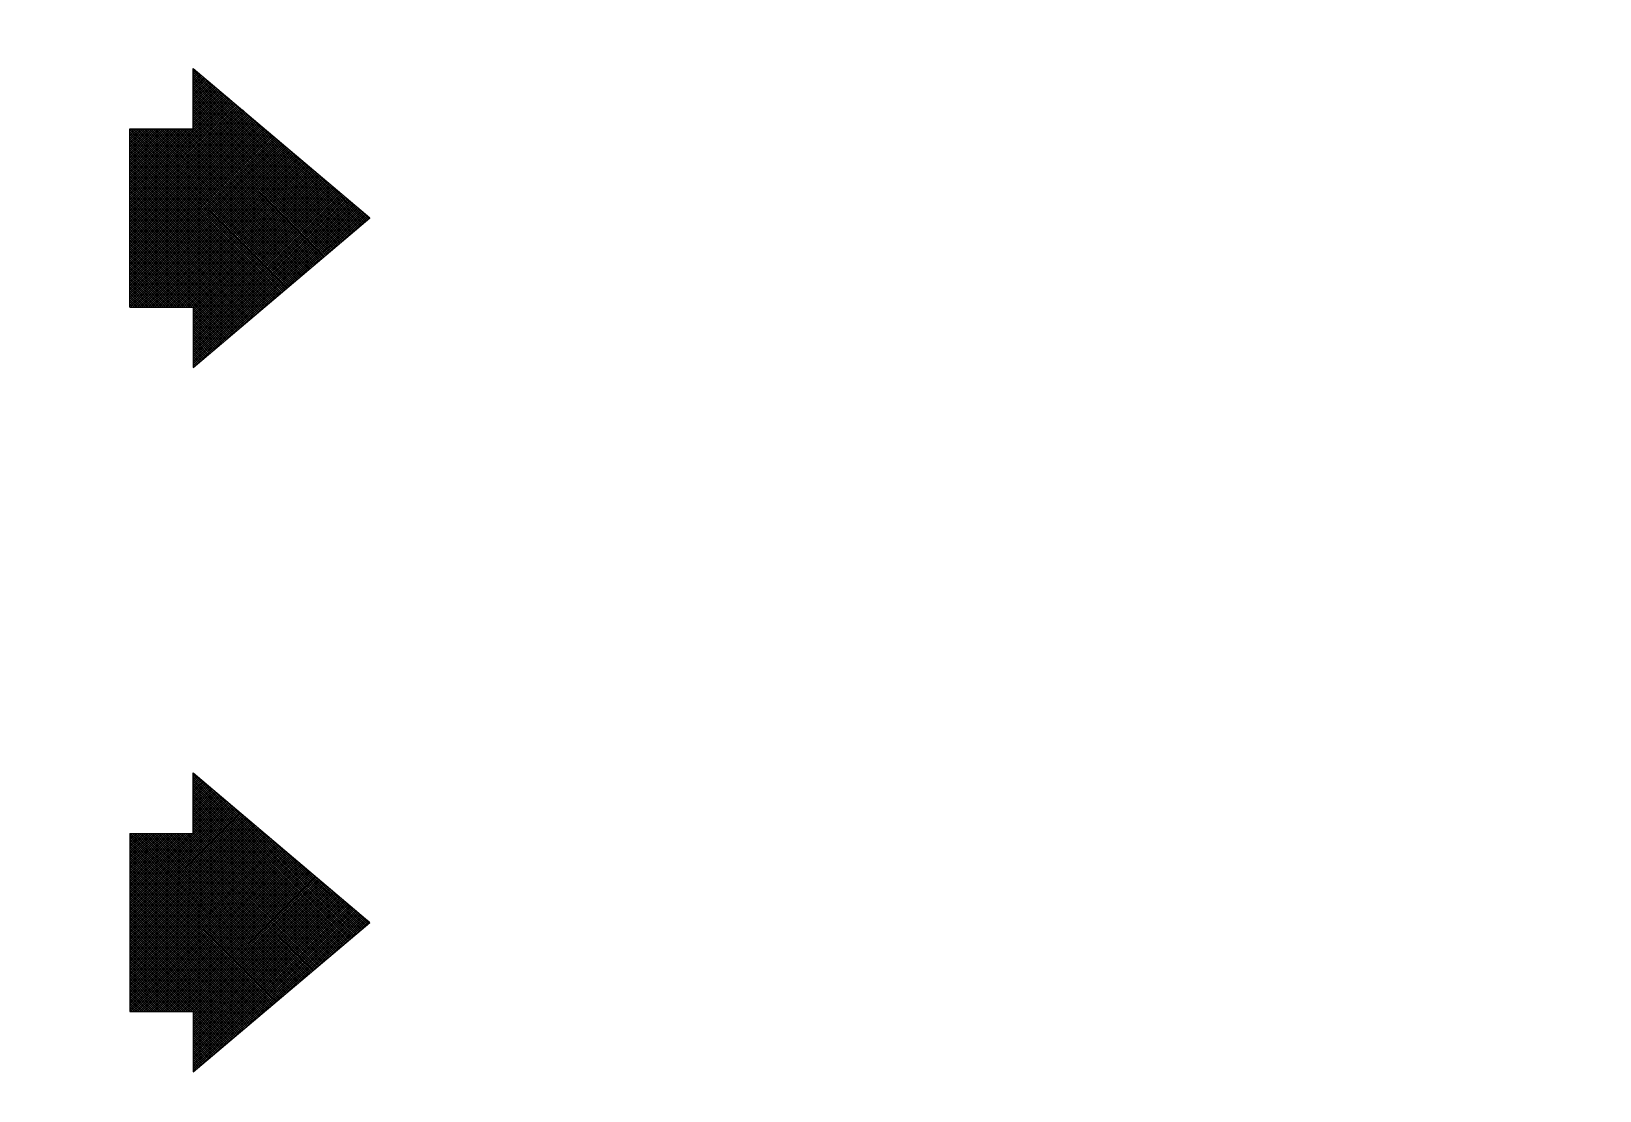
# Model space of a CAD drawing. Header units: inches. Extents: x 28835 to 36795, y -18828 to -9750.
# Drawn here: x 36326.18 to 36338.78, y -13623.04 to -13614.52 of the extents above; entities that cross this region are included whole.
import ezdxf

# ---------------------------------------------------------------- set-up
doc = ezdxf.new("R2010")
doc.units = ezdxf.units.IN
doc.header["$LTSCALE"] = 12
doc.header["$MEASUREMENT"] = 0
doc.layers.add('0-AC-Ceilling Cassette', color=160, linetype='Continuous', lineweight=5)
doc.layers.add('dimention', color=5, linetype='Continuous', lineweight=9)
doc.layers.add('AC', color=7, linetype='Continuous')
doc.styles.add('Times', font='GOTHIC.TTF')
doc.dimstyles.new('D75', dxfattribs={"dimtxt": 7, "dimasz": 7, "dimexe": 8, "dimexo": 24, "dimgap": 1, "dimtad": 1, "dimdec": 1, "dimzin": 3, "dimdsep": 46, "dimlunit": 4, "dimtxsty": 'Times', "dimblk": 'OBLIQUE', "dimcen": 0, "dimdle": 5, "dimaunit": 1, "dimadec": 3, "dimazin": 0, "dimtfac": 1, "dimtdec": 1, "dimtix": 1, "dimtofl": 0, "dimtmove": 1, "dimatfit": 0, "dimldrblk": 'OBLIQUE', "dimfxl": 1, "dimfxlon": 1, "dimtolj": 1, "dimtzin": 0, "dimarcsym": 0})

# ---------------------------------------------------------------- blocks, each defined once
blk = doc.blocks.new('_Oblique')
at = {"color": 0, "linetype": 'ByBlock', "lineweight": -2}
blk.add_line((-0.5, -0.5), (0.5, 0.5), dxfattribs=at)
blk = doc.blocks.new('*D1274')
at = {"layer": 'Defpoints', "color": 0, "ltscale": 12, "transparency": 16777216}
for p in [(36716.899, -13552.257), (36302.878, -13708.257), (36716.899, -13803.068)]:
    blk.add_point(p, dxfattribs=at)
at = {"layer": 'dimention', "color": 0, "lineweight": -2, "ltscale": 12, "transparency": 16777216}
for p, q in [((36302.878, -13802.068), (36302.878, -13811.068)), ((36716.899, -13802.068), (36716.899, -13811.068)), ((36297.878, -13803.068), (36721.899, -13803.068))]:
    blk.add_line(p, q, dxfattribs=at)
at = {"layer": 'dimention', "color": 0, "lineweight": -2, "ltscale": 12, "transparency": 16777216, "xscale": 7, "yscale": 7, "zscale": 7, "rotation": 180}
blk.add_blockref('_Oblique', (36302.878, -13803.068), dxfattribs=at)
at = {"layer": 'dimention', "color": 0, "lineweight": -2, "ltscale": 12, "transparency": 16777216, "xscale": 7, "yscale": 7, "zscale": 7}
blk.add_blockref('_Oblique', (36716.899, -13803.068), dxfattribs=at)
at = {"layer": 'dimention', "color": 0, "ltscale": 12, "transparency": 16777216, "insert": (36509.889, -13798.392), "char_height": 7, "attachment_point": 5, "style": 'Times'}
blk.add_mtext('\\A1;34\'-6"', dxfattribs=at)
blk = doc.blocks.new('*D1276')
at = {"layer": 'Defpoints', "color": 0, "ltscale": 12, "transparency": 16777216}
for p in [(36287.444, -13552.257), (36332.899, -13552.257), (36332.899, -13696.257)]:
    blk.add_point(p, dxfattribs=at)
at = {"layer": 'dimention', "color": 0, "lineweight": -2, "ltscale": 12, "transparency": 16777216}
for p, q in [((36287.444, -13701.257), (36287.444, -13547.257)), ((36288.444, -13552.257), (36279.444, -13552.257)), ((36288.444, -13696.257), (36279.444, -13696.257))]:
    blk.add_line(p, q, dxfattribs=at)
at = {"layer": 'dimention', "color": 0, "lineweight": -2, "ltscale": 12, "transparency": 16777216, "xscale": 7, "yscale": 7, "zscale": 7}
for p, rotation in [((36287.444, -13552.257), 90), ((36287.444, -13696.257), 270)]:
    blk.add_blockref('_Oblique', p, dxfattribs=dict(at, rotation=rotation))
at = {"layer": 'dimention', "color": 0, "ltscale": 12, "transparency": 16777216, "insert": (36282.768, -13624.257), "char_height": 7, "attachment_point": 5, "rotation": 90, "style": 'Times'}
blk.add_mtext('\\A1;12\'-0"', dxfattribs=at)
blk = doc.blocks.new('*D1283')
at = {"layer": 'Defpoints', "color": 0, "ltscale": 12, "transparency": 16777216}
for p in [(36332.899, -13546.257), (36268.681, -13702.257), (36332.899, -13702.257)]:
    blk.add_point(p, dxfattribs=at)
at = {"layer": 'dimention', "color": 0, "lineweight": -2, "ltscale": 12, "transparency": 16777216}
for p, q in [((36268.681, -13541.257), (36268.681, -13707.257)), ((36269.681, -13546.257), (36260.681, -13546.257)), ((36269.681, -13702.257), (36260.681, -13702.257))]:
    blk.add_line(p, q, dxfattribs=at)
at = {"layer": 'dimention', "color": 0, "lineweight": -2, "ltscale": 12, "transparency": 16777216, "xscale": 7, "yscale": 7, "zscale": 7}
for p, rotation in [((36268.681, -13546.257), 90), ((36268.681, -13702.257), 270)]:
    blk.add_blockref('_Oblique', p, dxfattribs=dict(at, rotation=rotation))
at = {"layer": 'dimention', "color": 0, "ltscale": 12, "transparency": 16777216, "insert": (36264.005, -13624.257), "char_height": 7, "attachment_point": 5, "rotation": 90, "style": 'Times'}
blk.add_mtext('\\A1;13\'-0"', dxfattribs=at)
blk = doc.blocks.new('*D1284')
at = {"layer": 'Defpoints', "color": 0, "ltscale": 12, "transparency": 16777216}
for p in [(36251.42, -13363.257), (36332.899, -13363.257), (36332.899, -13708.257)]:
    blk.add_point(p, dxfattribs=at)
at = {"layer": 'dimention', "color": 0, "lineweight": -2, "ltscale": 12, "transparency": 16777216}
for p, q in [((36251.42, -13713.257), (36251.42, -13358.257)), ((36252.42, -13363.257), (36243.42, -13363.257)), ((36252.42, -13708.257), (36243.42, -13708.257))]:
    blk.add_line(p, q, dxfattribs=at)
at = {"layer": 'dimention', "color": 0, "lineweight": -2, "ltscale": 12, "transparency": 16777216, "xscale": 7, "yscale": 7, "zscale": 7}
for p, rotation in [((36251.42, -13363.257), 90), ((36251.42, -13708.257), 270)]:
    blk.add_blockref('_Oblique', p, dxfattribs=dict(at, rotation=rotation))
at = {"layer": 'dimention', "color": 0, "ltscale": 12, "transparency": 16777216, "insert": (36246.744, -13535.757), "char_height": 7, "attachment_point": 5, "rotation": 90, "style": 'Times'}
blk.add_mtext('\\A1;28\'-9"', dxfattribs=at)
blk = doc.blocks.new('one way ceiling cassette')
at = {"layer": '0-AC-Ceilling Cassette'}
for p, q in [((-1.798, 30.093), (-3.405, 28.734)), ((-1.798, 29.544), (-1.798, 30.093)), ((-1.857, 30.043), (-3.276, 28.624)), ((-1.798, 30.082), (-3.265, 28.615)), ((-1.798, 30.062), (-3.254, 28.606)), ((-1.798, 30.042), (-3.243, 28.597)), ((-1.798, 30.022), (-3.232, 28.588)), ((-1.798, 30.002), (-3.221, 28.578)), ((-1.798, 29.982), (-3.21, 28.569)), ((-1.798, 29.962), (-3.199, 28.56)), ((-1.798, 29.778), (-1.969, 29.949)), ((-1.798, 29.798), (-1.958, 29.958)), ((-1.798, 29.818), (-1.947, 29.967)), ((-1.798, 29.838), (-1.936, 29.976)), ((-1.798, 29.858), (-1.925, 29.985)), ((-1.798, 29.878), (-1.914, 29.995)), ((-1.798, 29.898), (-1.903, 30.004)), ((-1.798, 29.918), (-1.893, 30.013)), ((-1.798, 29.938), (-1.882, 30.022)), ((-1.798, 29.958), (-1.871, 30.031)), ((-1.798, 29.978), (-1.86, 30.04)), ((-1.798, 29.998), (-1.849, 30.05)), ((-1.798, 30.018), (-1.838, 30.059)), ((-1.798, 30.038), (-1.827, 30.068)), ((-1.798, 30.059), (-1.816, 30.077)), ((-1.798, 30.079), (-1.806, 30.086)), ((-2.118, 29.823), (-3.297, 28.643)), ((-1.987, 29.933), (-3.286, 28.634)), ((-1.798, 29.942), (-3.189, 28.551)), ((-1.798, 29.922), (-3.178, 28.542)), ((-1.798, 29.902), (-3.167, 28.532)), ((-1.798, 29.882), (-3.156, 28.523)), ((-1.798, 29.862), (-3.145, 28.514)), ((-1.798, 29.841), (-3.134, 28.505)), ((-1.798, 29.821), (-3.123, 28.496)), ((-1.221, 28.9), (-2.132, 29.811)), ((-1.221, 28.92), (-2.121, 29.82)), ((-1.221, 28.94), (-2.11, 29.829)), ((-1.221, 28.96), (-2.099, 29.838)), ((-1.798, 29.557), (-2.088, 29.847)), ((-1.798, 29.577), (-2.077, 29.857)), ((-1.798, 29.597), (-2.067, 29.866)), ((-1.798, 29.617), (-2.056, 29.875)), ((-1.798, 29.637), (-2.045, 29.884)), ((-1.798, 29.657), (-2.034, 29.893)), ((-1.798, 29.677), (-2.023, 29.903)), ((-1.798, 29.697), (-2.012, 29.912)), ((-1.798, 29.717), (-2.001, 29.921)), ((-1.798, 29.737), (-1.99, 29.93)), ((-1.798, 29.758), (-1.98, 29.939)), ((-2.248, 29.713), (-3.308, 28.652)), ((-1.798, 29.801), (-3.113, 28.487)), ((-1.798, 29.781), (-3.102, 28.477)), ((-1.798, 29.761), (-3.091, 28.468)), ((-1.798, 29.741), (-3.08, 28.459)), ((-1.798, 29.721), (-3.069, 28.45)), ((-1.798, 29.701), (-3.058, 28.441)), ((-1.798, 29.681), (-3.047, 28.431)), ((-1.221, 28.578), (-2.306, 29.663)), ((-1.221, 28.599), (-2.295, 29.673)), ((-1.221, 28.619), (-2.284, 29.682)), ((-1.221, 28.639), (-2.273, 29.691)), ((-1.221, 28.659), (-2.262, 29.7)), ((-1.221, 28.679), (-2.251, 29.709)), ((-1.221, 28.699), (-2.24, 29.719)), ((-1.221, 28.719), (-2.23, 29.728)), ((-1.221, 28.739), (-2.219, 29.737)), ((-1.221, 28.759), (-2.208, 29.746)), ((-1.221, 28.779), (-2.197, 29.755)), ((-1.221, 28.799), (-2.186, 29.765)), ((-1.221, 28.819), (-2.175, 29.774)), ((-1.221, 28.839), (-2.164, 29.783)), ((-1.221, 28.859), (-2.153, 29.792)), ((-1.221, 28.879), (-2.143, 29.801)), ((-2.378, 29.603), (-3.319, 28.661)), ((-1.798, 29.661), (-3.036, 28.422)), ((-1.798, 29.641), (-3.026, 28.413)), ((-1.798, 29.621), (-3.015, 28.404)), ((-1.798, 29.601), (-3.004, 28.395)), ((-1.798, 29.581), (-2.993, 28.385)), ((-1.798, 29.56), (-2.982, 28.376)), ((-1.794, 29.544), (-2.971, 28.367)), ((-1.774, 29.544), (-2.96, 28.358)), ((-1.754, 29.544), (-2.949, 28.349)), ((-1.734, 29.544), (-2.939, 28.339)), ((-1.714, 29.544), (-2.928, 28.33)), ((-1.694, 29.544), (-2.917, 28.321)), ((-1.673, 29.544), (-2.906, 28.312)), ((-1.653, 29.544), (-2.895, 28.303)), ((-1.633, 29.544), (-2.884, 28.293)), ((-1.613, 29.544), (-2.873, 28.284)), ((-1.593, 29.544), (-2.862, 28.275)), ((-1.573, 29.544), (-2.852, 28.266)), ((-1.553, 29.544), (-2.841, 28.257)), ((-1.533, 29.544), (-2.83, 28.247)), ((-1.513, 29.544), (-2.819, 28.238)), ((-1.493, 29.544), (-2.808, 28.229)), ((-1.473, 29.544), (-2.797, 28.22)), ((-1.453, 29.544), (-2.786, 28.211)), ((-1.433, 29.544), (-2.775, 28.201)), ((-1.413, 29.544), (-2.765, 28.192)), ((-1.393, 29.544), (-2.754, 28.183)), ((-1.372, 29.544), (-2.743, 28.174)), ((-1.352, 29.544), (-2.732, 28.165)), ((-1.332, 29.544), (-2.721, 28.155)), ((-1.312, 29.544), (-2.71, 28.146)), ((-1.292, 29.544), (-2.699, 28.137)), ((-1.272, 29.544), (-2.688, 28.128)), ((-1.252, 29.544), (-2.678, 28.119)), ((-1.232, 29.544), (-2.667, 28.11)), ((-1.221, 29.535), (-2.656, 28.1)), ((-1.221, 28.277), (-2.469, 29.526)), ((-1.221, 28.298), (-2.458, 29.535)), ((-1.221, 28.318), (-2.447, 29.544)), ((-1.221, 28.338), (-2.436, 29.553)), ((-1.221, 28.358), (-2.425, 29.562)), ((-1.221, 28.378), (-2.414, 29.572)), ((-1.221, 28.398), (-2.404, 29.581)), ((-1.221, 28.418), (-2.393, 29.59)), ((-1.221, 28.438), (-2.382, 29.599)), ((-1.221, 28.458), (-2.371, 29.608)), ((-1.221, 28.478), (-2.36, 29.618)), ((-1.221, 28.498), (-2.349, 29.627)), ((-1.221, 28.518), (-2.338, 29.636)), ((-1.221, 28.538), (-2.327, 29.645)), ((-1.221, 28.558), (-2.317, 29.654)), ((-1.221, 29.544), (-1.798, 29.544)), ((-1.221, 28.98), (-1.785, 29.544)), ((-1.221, 29), (-1.765, 29.544)), ((-1.221, 29.02), (-1.745, 29.544)), ((-1.221, 29.04), (-1.725, 29.544)), ((-1.221, 29.06), (-1.705, 29.544)), ((-1.221, 29.08), (-1.685, 29.544)), ((-1.221, 29.1), (-1.665, 29.544)), ((-1.221, 29.12), (-1.645, 29.544)), ((-1.221, 29.14), (-1.625, 29.544)), ((-1.221, 29.16), (-1.605, 29.544)), ((-1.221, 29.181), (-1.584, 29.544)), ((-1.221, 29.201), (-1.564, 29.544)), ((-1.221, 29.221), (-1.544, 29.544)), ((-1.221, 29.241), (-1.524, 29.544)), ((-1.221, 29.261), (-1.504, 29.544)), ((-1.221, 29.281), (-1.484, 29.544)), ((-1.221, 29.301), (-1.464, 29.544)), ((-1.221, 29.321), (-1.444, 29.544)), ((-1.221, 29.341), (-1.424, 29.544)), ((-1.221, 29.361), (-1.404, 29.544)), ((-1.221, 29.381), (-1.384, 29.544)), ((-1.221, 29.401), (-1.364, 29.544)), ((-1.221, 29.421), (-1.344, 29.544)), ((-1.221, 29.441), (-1.324, 29.544)), ((-1.221, 29.461), (-1.303, 29.544)), ((-1.221, 29.482), (-1.283, 29.544)), ((-1.221, 29.502), (-1.263, 29.544)), ((-1.221, 29.522), (-1.243, 29.544)), ((-1.221, 29.542), (-1.223, 29.544)), ((-1.221, 27.923), (-1.221, 29.544)), ((-2.638, 29.383), (-3.341, 28.68)), ((-2.508, 29.493), (-3.33, 28.67)), ((-1.221, 29.515), (-2.645, 28.091)), ((-1.221, 27.956), (-2.643, 29.378)), ((-1.221, 29.495), (-2.634, 28.082)), ((-1.221, 27.976), (-2.632, 29.388)), ((-1.221, 29.475), (-2.623, 28.073)), ((-1.221, 27.997), (-2.621, 29.397)), ((-1.221, 29.455), (-2.612, 28.064)), ((-1.221, 28.017), (-2.61, 29.406)), ((-1.221, 29.435), (-2.601, 28.054)), ((-1.221, 28.037), (-2.599, 29.415)), ((-1.221, 29.415), (-2.591, 28.045)), ((-1.221, 28.057), (-2.588, 29.424)), ((-1.221, 29.395), (-2.58, 28.036)), ((-1.221, 28.077), (-2.578, 29.434)), ((-1.221, 28.097), (-2.567, 29.443)), ((-1.221, 28.117), (-2.556, 29.452)), ((-1.221, 28.137), (-2.545, 29.461)), ((-1.221, 28.157), (-2.534, 29.47)), ((-1.221, 28.177), (-2.523, 29.48)), ((-1.221, 28.197), (-2.512, 29.489)), ((-1.221, 28.217), (-2.501, 29.498)), ((-1.221, 28.237), (-2.491, 29.507)), ((-1.221, 28.257), (-2.48, 29.516)), ((-2.768, 29.272), (-3.352, 28.689)), ((-1.489, 27.923), (-2.806, 29.241)), ((-1.469, 27.923), (-2.795, 29.25)), ((-1.449, 27.923), (-2.784, 29.259)), ((-1.429, 27.923), (-2.773, 29.268)), ((-1.408, 27.923), (-2.762, 29.277)), ((-1.388, 27.923), (-2.751, 29.286)), ((-1.368, 27.923), (-2.741, 29.296)), ((-1.348, 27.923), (-2.73, 29.305)), ((-1.328, 27.923), (-2.719, 29.314)), ((-1.308, 27.923), (-2.708, 29.323)), ((-1.288, 27.923), (-2.697, 29.332)), ((-1.268, 27.923), (-2.686, 29.342)), ((-1.248, 27.923), (-2.675, 29.351)), ((-1.228, 27.923), (-2.664, 29.36)), ((-1.221, 27.936), (-2.654, 29.369)), ((-1.221, 29.375), (-2.569, 28.027)), ((-1.221, 29.355), (-2.558, 28.018)), ((-1.221, 29.335), (-2.547, 28.008)), ((-1.221, 29.315), (-2.536, 27.999)), ((-1.221, 29.295), (-2.525, 27.99)), ((-1.221, 29.275), (-2.515, 27.981)), ((-1.221, 29.255), (-2.504, 27.972)), ((-2.898, 29.162), (-3.363, 28.698)), ((-1.798, 27.911), (-2.98, 29.093)), ((-1.79, 27.923), (-2.969, 29.103)), ((-1.77, 27.923), (-2.958, 29.112)), ((-1.75, 27.923), (-2.947, 29.121)), ((-1.73, 27.923), (-2.936, 29.13)), ((-1.709, 27.923), (-2.925, 29.139)), ((-1.689, 27.923), (-2.915, 29.149)), ((-1.669, 27.923), (-2.904, 29.158)), ((-1.649, 27.923), (-2.893, 29.167)), ((-1.629, 27.923), (-2.882, 29.176)), ((-1.609, 27.923), (-2.871, 29.185)), ((-1.589, 27.923), (-2.86, 29.195)), ((-1.569, 27.923), (-2.849, 29.204)), ((-1.549, 27.923), (-2.838, 29.213)), ((-1.529, 27.923), (-2.828, 29.222)), ((-1.509, 27.923), (-2.817, 29.231)), ((-1.221, 29.234), (-2.493, 27.962)), ((-1.221, 29.214), (-2.482, 27.953)), ((-1.221, 29.194), (-2.471, 27.944)), ((-1.221, 29.174), (-2.46, 27.935)), ((-1.221, 29.154), (-2.449, 27.926)), ((-1.221, 29.134), (-2.438, 27.916)), ((-1.221, 29.114), (-2.428, 27.907)), ((-1.221, 29.094), (-2.417, 27.898)), ((-3.028, 29.052), (-3.373, 28.707)), ((-1.798, 27.61), (-3.143, 28.955)), ((-1.798, 27.63), (-3.132, 28.965)), ((-1.798, 27.65), (-3.121, 28.974)), ((-1.798, 27.67), (-3.11, 28.983)), ((-1.798, 27.691), (-3.099, 28.992)), ((-1.798, 27.711), (-3.089, 29.001)), ((-1.798, 27.731), (-3.078, 29.011)), ((-1.798, 27.751), (-3.067, 29.02)), ((-1.798, 27.771), (-3.056, 29.029)), ((-1.798, 27.791), (-3.045, 29.038)), ((-1.798, 27.811), (-3.034, 29.047)), ((-1.798, 27.831), (-3.023, 29.057)), ((-1.798, 27.851), (-3.012, 29.066)), ((-1.798, 27.871), (-3.002, 29.075)), ((-1.798, 27.891), (-2.991, 29.084)), ((-1.221, 29.074), (-2.406, 27.889)), ((-1.221, 29.054), (-2.395, 27.88)), ((-1.221, 29.034), (-2.384, 27.87)), ((-1.221, 29.014), (-2.373, 27.861)), ((-1.221, 28.994), (-2.362, 27.852)), ((-1.221, 28.974), (-2.351, 27.843)), ((-1.221, 28.954), (-2.341, 27.834)), ((-3.288, 28.832), (-3.395, 28.726)), ((-3.158, 28.942), (-3.384, 28.716)), ((-2.351, 27.842), (-3.317, 28.808)), ((-2.221, 27.732), (-3.306, 28.818)), ((-2.091, 27.622), (-3.295, 28.827)), ((-1.961, 27.512), (-3.284, 28.836)), ((-1.831, 27.402), (-3.273, 28.845)), ((-1.798, 27.39), (-3.262, 28.854)), ((-1.798, 27.41), (-3.252, 28.863)), ((-1.798, 27.43), (-3.241, 28.873)), ((-1.798, 27.45), (-3.23, 28.882)), ((-1.798, 27.47), (-3.219, 28.891)), ((-1.798, 27.49), (-3.208, 28.9)), ((-1.798, 27.51), (-3.197, 28.909)), ((-1.798, 27.53), (-3.186, 28.919)), ((-1.798, 27.55), (-3.176, 28.928)), ((-1.798, 27.57), (-3.165, 28.937)), ((-1.798, 27.59), (-3.154, 28.946)), ((-1.221, 28.933), (-2.33, 27.824)), ((-1.221, 28.913), (-2.319, 27.815)), ((-1.221, 28.893), (-2.308, 27.806)), ((-1.221, 28.873), (-2.297, 27.797)), ((-1.221, 28.853), (-2.286, 27.788)), ((-1.221, 28.833), (-2.275, 27.778)), ((-1.221, 28.813), (-2.264, 27.769)), ((-1.798, 27.375), (-3.405, 28.734)), ((-3.392, 28.723), (-3.404, 28.735)), ((-3.262, 28.613), (-3.393, 28.744)), ((-3.132, 28.503), (-3.382, 28.753)), ((-3.001, 28.393), (-3.371, 28.762)), ((-2.871, 28.283), (-3.36, 28.772)), ((-2.741, 28.173), (-3.349, 28.781)), ((-2.611, 28.063), (-3.339, 28.79)), ((-2.481, 27.952), (-3.328, 28.799)), ((-1.221, 28.793), (-2.254, 27.76)), ((-1.221, 28.773), (-2.243, 27.751)), ((-1.221, 28.753), (-2.232, 27.742)), ((-1.221, 28.733), (-2.221, 27.732)), ((-1.221, 28.713), (-2.21, 27.723)), ((-1.221, 28.693), (-2.199, 27.714)), ((-1.221, 28.673), (-2.188, 27.705)), ((-1.221, 28.653), (-2.177, 27.696)), ((-1.221, 28.632), (-2.167, 27.687)), ((-1.221, 28.612), (-2.156, 27.677)), ((-1.221, 28.592), (-2.145, 27.668)), ((-1.221, 28.572), (-2.134, 27.659)), ((-1.221, 28.552), (-2.123, 27.65)), ((-1.221, 28.532), (-2.112, 27.641)), ((-1.221, 28.512), (-2.101, 27.631)), ((-1.221, 28.492), (-1.789, 27.923)), ((-1.221, 28.472), (-1.769, 27.923)), ((-1.221, 28.452), (-1.749, 27.923)), ((-1.221, 28.432), (-1.729, 27.923)), ((-1.221, 28.412), (-1.709, 27.923)), ((-1.221, 28.392), (-1.689, 27.923)), ((-1.221, 28.372), (-1.669, 27.923)), ((-1.221, 28.351), (-1.649, 27.923)), ((-1.221, 28.331), (-1.629, 27.923)), ((-1.221, 28.311), (-1.609, 27.923)), ((-1.221, 28.291), (-1.589, 27.923)), ((-1.221, 28.271), (-1.569, 27.923)), ((-1.221, 28.251), (-1.548, 27.923)), ((-1.221, 28.231), (-1.528, 27.923)), ((-1.221, 28.211), (-1.508, 27.923)), ((-1.221, 28.191), (-1.488, 27.923)), ((-1.221, 28.171), (-1.468, 27.923)), ((-1.221, 28.151), (-1.448, 27.923)), ((-1.221, 28.131), (-1.428, 27.923)), ((-1.221, 28.111), (-1.408, 27.923)), ((-1.221, 28.091), (-1.388, 27.923)), ((-1.221, 28.071), (-1.368, 27.923)), ((-1.221, 28.05), (-1.348, 27.923)), ((-1.221, 28.03), (-1.328, 27.923)), ((-1.221, 28.01), (-1.308, 27.923)), ((-1.221, 27.99), (-1.288, 27.923)), ((-1.221, 27.97), (-1.267, 27.923)), ((-1.798, 27.915), (-2.09, 27.622)), ((-1.798, 27.895), (-2.08, 27.613)), ((-1.798, 27.875), (-2.069, 27.604)), ((-1.798, 27.855), (-2.058, 27.595)), ((-1.798, 27.835), (-2.047, 27.585)), ((-1.798, 27.815), (-2.036, 27.576)), ((-1.798, 27.923), (-1.798, 27.375)), ((-1.221, 27.923), (-1.798, 27.923)), ((-1.221, 27.95), (-1.247, 27.923)), ((-1.221, 27.93), (-1.227, 27.923)), ((-1.798, 27.795), (-2.025, 27.567)), ((-1.798, 27.774), (-2.014, 27.558)), ((-1.798, 27.754), (-2.004, 27.549)), ((-1.798, 27.734), (-1.993, 27.539)), ((-1.798, 27.714), (-1.982, 27.53)), ((-1.798, 27.694), (-1.971, 27.521)), ((-1.798, 27.674), (-1.96, 27.512)), ((-1.798, 27.654), (-1.949, 27.503)), ((-1.798, 27.634), (-1.938, 27.493)), ((-1.798, 27.614), (-1.927, 27.484)), ((-1.798, 27.594), (-1.917, 27.475)), ((-1.798, 27.574), (-1.906, 27.466)), ((-1.798, 27.554), (-1.895, 27.457)), ((-1.798, 27.534), (-1.884, 27.447)), ((-1.798, 27.514), (-1.873, 27.438)), ((-1.798, 27.494), (-1.862, 27.429)), ((-1.798, 27.473), (-1.851, 27.42)), ((-1.798, 27.453), (-1.84, 27.411)), ((-1.798, 27.433), (-1.83, 27.401)), ((-1.798, 27.413), (-1.819, 27.392)), ((-1.798, 27.393), (-1.808, 27.383)), ((-1.798, 23.686), (-3.405, 22.327)), ((-1.798, 23.668), (-1.808, 23.678)), ((-1.798, 23.137), (-1.798, 23.686)), ((-1.961, 23.548), (-3.284, 22.225)), ((-1.831, 23.658), (-3.273, 22.216)), ((-1.798, 23.671), (-3.262, 22.206)), ((-1.798, 23.651), (-3.252, 22.197)), ((-1.798, 23.631), (-3.241, 22.188)), ((-1.798, 23.611), (-3.23, 22.179)), ((-1.798, 23.591), (-3.219, 22.17)), ((-1.798, 23.571), (-3.208, 22.16)), ((-1.798, 23.551), (-3.197, 22.151)), ((-1.798, 23.531), (-3.186, 22.142)), ((-1.798, 23.347), (-1.982, 23.531)), ((-1.798, 23.367), (-1.971, 23.54)), ((-1.798, 23.387), (-1.96, 23.549)), ((-1.798, 23.407), (-1.949, 23.558)), ((-1.798, 23.427), (-1.938, 23.567)), ((-1.798, 23.447), (-1.927, 23.577)), ((-1.798, 23.467), (-1.917, 23.586)), ((-1.798, 23.487), (-1.906, 23.595)), ((-1.798, 23.507), (-1.895, 23.604)), ((-1.798, 23.527), (-1.884, 23.613)), ((-1.798, 23.547), (-1.873, 23.623)), ((-1.798, 23.567), (-1.862, 23.632)), ((-1.798, 23.587), (-1.851, 23.641)), ((-1.798, 23.607), (-1.84, 23.65)), ((-1.798, 23.627), (-1.83, 23.659)), ((-1.798, 23.648), (-1.819, 23.669)), ((-2.091, 23.438), (-3.295, 22.234)), ((-1.798, 23.511), (-3.176, 22.133)), ((-1.798, 23.491), (-3.165, 22.124)), ((-1.798, 23.471), (-3.154, 22.115)), ((-1.798, 23.45), (-3.143, 22.105)), ((-1.798, 23.43), (-3.132, 22.096)), ((-1.798, 23.41), (-3.121, 22.087)), ((-1.798, 23.39), (-3.11, 22.078)), ((-1.221, 22.468), (-2.145, 23.393)), ((-1.221, 22.489), (-2.134, 23.402)), ((-1.221, 22.509), (-2.123, 23.411)), ((-1.221, 22.529), (-2.112, 23.42)), ((-1.221, 22.549), (-2.101, 23.429)), ((-1.798, 23.146), (-2.09, 23.439)), ((-1.798, 23.166), (-2.08, 23.448)), ((-1.798, 23.186), (-2.069, 23.457)), ((-1.798, 23.206), (-2.058, 23.466)), ((-1.798, 23.226), (-2.047, 23.475)), ((-1.798, 23.246), (-2.036, 23.485)), ((-1.798, 23.266), (-2.025, 23.494)), ((-1.798, 23.286), (-2.014, 23.503)), ((-1.798, 23.306), (-2.004, 23.512)), ((-1.798, 23.326), (-1.993, 23.521)), ((-2.221, 23.328), (-3.306, 22.243)), ((-1.798, 23.37), (-3.099, 22.069)), ((-1.798, 23.35), (-3.089, 22.059)), ((-1.798, 23.33), (-3.078, 22.05)), ((-1.798, 23.31), (-3.067, 22.041)), ((-1.798, 23.29), (-3.056, 22.032)), ((-1.798, 23.27), (-3.045, 22.023)), ((-1.798, 23.25), (-3.034, 22.013)), ((-1.221, 22.147), (-2.319, 23.246)), ((-1.221, 22.167), (-2.308, 23.255)), ((-1.221, 22.188), (-2.297, 23.264)), ((-1.221, 22.208), (-2.286, 23.273)), ((-1.221, 22.228), (-2.275, 23.282)), ((-1.221, 22.248), (-2.264, 23.291)), ((-1.221, 22.268), (-2.254, 23.301)), ((-1.221, 22.288), (-2.243, 23.31)), ((-1.221, 22.308), (-2.232, 23.319)), ((-1.221, 22.328), (-2.221, 23.328)), ((-1.221, 22.348), (-2.21, 23.337)), ((-1.221, 22.368), (-2.199, 23.347)), ((-1.221, 22.388), (-2.188, 23.356)), ((-1.221, 22.408), (-2.177, 23.365)), ((-1.221, 22.428), (-2.167, 23.374)), ((-1.221, 22.448), (-2.156, 23.383)), ((-2.481, 23.108), (-3.328, 22.262)), ((-2.351, 23.218), (-3.317, 22.252)), ((-1.798, 23.23), (-3.023, 22.004)), ((-1.798, 23.21), (-3.012, 21.995)), ((-1.798, 23.19), (-3.002, 21.986)), ((-1.798, 23.17), (-2.991, 21.977)), ((-1.798, 23.149), (-2.98, 21.967)), ((-1.79, 23.137), (-2.969, 21.958)), ((-1.77, 23.137), (-2.958, 21.949)), ((-1.75, 23.137), (-2.947, 21.94)), ((-1.73, 23.137), (-2.936, 21.931)), ((-1.709, 23.137), (-2.925, 21.921)), ((-1.689, 23.137), (-2.915, 21.912)), ((-1.669, 23.137), (-2.904, 21.903)), ((-1.649, 23.137), (-2.893, 21.894)), ((-1.629, 23.137), (-2.882, 21.885)), ((-1.609, 23.137), (-2.871, 21.875)), ((-1.589, 23.137), (-2.86, 21.866)), ((-1.569, 23.137), (-2.849, 21.857)), ((-1.549, 23.137), (-2.838, 21.848)), ((-1.529, 23.137), (-2.828, 21.839)), ((-1.509, 23.137), (-2.817, 21.829)), ((-1.489, 23.137), (-2.806, 21.82)), ((-1.469, 23.137), (-2.795, 21.811)), ((-1.449, 23.137), (-2.784, 21.802)), ((-1.429, 23.137), (-2.773, 21.793)), ((-1.408, 23.137), (-2.762, 21.783)), ((-1.388, 23.137), (-2.751, 21.774)), ((-1.368, 23.137), (-2.741, 21.765)), ((-1.348, 23.137), (-2.73, 21.756)), ((-1.328, 23.137), (-2.719, 21.747)), ((-1.308, 23.137), (-2.708, 21.738)), ((-1.288, 23.137), (-2.697, 21.728)), ((-1.268, 23.137), (-2.686, 21.719)), ((-1.248, 23.137), (-2.675, 21.71)), ((-1.228, 23.137), (-2.664, 21.701)), ((-1.221, 23.124), (-2.654, 21.692)), ((-1.221, 23.104), (-2.643, 21.682)), ((-1.221, 21.846), (-2.482, 23.108)), ((-1.221, 21.866), (-2.471, 23.117)), ((-1.221, 21.887), (-2.46, 23.126)), ((-1.221, 21.907), (-2.449, 23.135)), ((-1.221, 21.927), (-2.438, 23.144)), ((-1.221, 21.947), (-2.428, 23.154)), ((-1.221, 21.967), (-2.417, 23.163)), ((-1.221, 21.987), (-2.406, 23.172)), ((-1.221, 22.007), (-2.395, 23.181)), ((-1.221, 22.027), (-2.384, 23.19)), ((-1.221, 22.047), (-2.373, 23.2)), ((-1.221, 22.067), (-2.362, 23.209)), ((-1.221, 22.087), (-2.351, 23.218)), ((-1.221, 22.107), (-2.341, 23.227)), ((-1.221, 22.127), (-2.33, 23.236)), ((-1.221, 23.137), (-1.798, 23.137)), ((-1.221, 22.569), (-1.789, 23.137)), ((-1.221, 22.589), (-1.769, 23.137)), ((-1.221, 22.609), (-1.749, 23.137)), ((-1.221, 22.629), (-1.729, 23.137)), ((-1.221, 22.649), (-1.709, 23.137)), ((-1.221, 22.669), (-1.689, 23.137)), ((-1.221, 22.689), (-1.669, 23.137)), ((-1.221, 22.709), (-1.649, 23.137)), ((-1.221, 22.729), (-1.629, 23.137)), ((-1.221, 22.749), (-1.609, 23.137)), ((-1.221, 22.769), (-1.589, 23.137)), ((-1.221, 22.79), (-1.569, 23.137)), ((-1.221, 22.81), (-1.548, 23.137)), ((-1.221, 22.83), (-1.528, 23.137)), ((-1.221, 22.85), (-1.508, 23.137)), ((-1.221, 22.87), (-1.488, 23.137)), ((-1.221, 22.89), (-1.468, 23.137)), ((-1.221, 22.91), (-1.448, 23.137)), ((-1.221, 22.93), (-1.428, 23.137)), ((-1.221, 22.95), (-1.408, 23.137)), ((-1.221, 22.97), (-1.388, 23.137)), ((-1.221, 22.99), (-1.368, 23.137)), ((-1.221, 23.01), (-1.348, 23.137)), ((-1.221, 23.03), (-1.328, 23.137)), ((-1.221, 23.05), (-1.308, 23.137)), ((-1.221, 23.071), (-1.288, 23.137)), ((-1.221, 23.091), (-1.267, 23.137)), ((-1.221, 23.111), (-1.247, 23.137)), ((-1.221, 23.131), (-1.227, 23.137)), ((-1.221, 23.137), (-1.221, 21.517)), ((-2.611, 22.998), (-3.339, 22.271)), ((-1.221, 21.525), (-2.656, 22.96)), ((-1.221, 21.545), (-2.645, 22.97)), ((-1.221, 21.565), (-2.634, 22.979)), ((-1.221, 23.084), (-2.632, 21.673)), ((-1.221, 21.585), (-2.623, 22.988)), ((-1.221, 23.064), (-2.621, 21.664)), ((-1.221, 21.606), (-2.612, 22.997)), ((-1.221, 23.044), (-2.61, 21.655)), ((-1.221, 21.626), (-2.601, 23.006)), ((-1.221, 23.024), (-2.599, 21.646)), ((-1.221, 21.646), (-2.591, 23.016)), ((-1.221, 23.004), (-2.588, 21.636)), ((-1.221, 21.666), (-2.58, 23.025)), ((-1.221, 22.984), (-2.578, 21.627)), ((-1.221, 21.686), (-2.569, 23.034)), ((-1.221, 22.964), (-2.567, 21.618)), ((-1.221, 21.706), (-2.558, 23.043)), ((-1.221, 21.726), (-2.547, 23.052)), ((-1.221, 21.746), (-2.536, 23.062)), ((-1.221, 21.766), (-2.525, 23.071)), ((-1.221, 21.786), (-2.515, 23.08)), ((-1.221, 21.806), (-2.504, 23.089)), ((-1.221, 21.826), (-2.493, 23.098)), ((-2.741, 22.888), (-3.349, 22.28)), ((-1.513, 21.517), (-2.819, 22.823)), ((-1.493, 21.517), (-2.808, 22.832)), ((-1.473, 21.517), (-2.797, 22.841)), ((-1.453, 21.517), (-2.786, 22.85)), ((-1.433, 21.517), (-2.775, 22.859)), ((-1.413, 21.517), (-2.765, 22.869)), ((-1.393, 21.517), (-2.754, 22.878)), ((-1.372, 21.517), (-2.743, 22.887)), ((-1.352, 21.517), (-2.732, 22.896)), ((-1.332, 21.517), (-2.721, 22.905)), ((-1.312, 21.517), (-2.71, 22.914)), ((-1.292, 21.517), (-2.699, 22.924)), ((-1.272, 21.517), (-2.688, 22.933)), ((-1.252, 21.517), (-2.678, 22.942)), ((-1.232, 21.517), (-2.667, 22.951)), ((-1.221, 22.944), (-2.556, 21.609)), ((-1.221, 22.924), (-2.545, 21.6)), ((-1.221, 22.904), (-2.534, 21.59)), ((-1.221, 22.884), (-2.523, 21.581)), ((-1.221, 22.864), (-2.512, 21.572)), ((-1.221, 22.844), (-2.501, 21.563)), ((-1.221, 22.823), (-2.491, 21.554)), ((-2.871, 22.778), (-3.36, 22.289)), ((-1.798, 21.48), (-2.993, 22.675)), ((-1.798, 21.5), (-2.982, 22.685)), ((-1.794, 21.517), (-2.971, 22.694)), ((-1.774, 21.517), (-2.96, 22.703)), ((-1.754, 21.517), (-2.949, 22.712)), ((-1.734, 21.517), (-2.939, 22.721)), ((-1.714, 21.517), (-2.928, 22.731)), ((-1.694, 21.517), (-2.917, 22.74)), ((-1.673, 21.517), (-2.906, 22.749)), ((-1.653, 21.517), (-2.895, 22.758)), ((-1.633, 21.517), (-2.884, 22.767)), ((-1.613, 21.517), (-2.873, 22.777)), ((-1.593, 21.517), (-2.862, 22.786)), ((-1.573, 21.517), (-2.852, 22.795)), ((-1.553, 21.517), (-2.841, 22.804)), ((-1.533, 21.517), (-2.83, 22.813)), ((-1.221, 22.803), (-2.48, 21.544)), ((-1.221, 22.783), (-2.469, 21.535)), ((-1.221, 22.763), (-2.458, 21.526)), ((-1.221, 22.743), (-2.447, 21.517)), ((-1.221, 22.723), (-2.436, 21.508)), ((-1.221, 22.703), (-2.425, 21.498)), ((-1.221, 22.683), (-2.414, 21.489)), ((-3.132, 22.558), (-3.382, 22.308)), ((-3.001, 22.668), (-3.371, 22.298)), ((-1.798, 21.179), (-3.156, 22.537)), ((-1.798, 21.199), (-3.145, 22.547)), ((-1.798, 21.219), (-3.134, 22.556)), ((-1.798, 21.239), (-3.123, 22.565)), ((-1.798, 21.259), (-3.113, 22.574)), ((-1.798, 21.28), (-3.102, 22.583)), ((-1.798, 21.3), (-3.091, 22.593)), ((-1.798, 21.32), (-3.08, 22.602)), ((-1.798, 21.34), (-3.069, 22.611)), ((-1.798, 21.36), (-3.058, 22.62)), ((-1.798, 21.38), (-3.047, 22.629)), ((-1.798, 21.4), (-3.036, 22.639)), ((-1.798, 21.42), (-3.026, 22.648)), ((-1.798, 21.44), (-3.015, 22.657)), ((-1.798, 21.46), (-3.004, 22.666)), ((-1.221, 22.663), (-2.404, 21.48)), ((-1.221, 22.643), (-2.393, 21.471)), ((-1.221, 22.623), (-2.382, 21.462)), ((-1.221, 22.603), (-2.371, 21.452)), ((-1.221, 22.583), (-2.36, 21.443)), ((-1.221, 22.563), (-2.349, 21.434)), ((-1.221, 22.543), (-2.338, 21.425)), ((-3.262, 22.448), (-3.393, 22.317)), ((-2.508, 21.568), (-3.33, 22.39)), ((-2.378, 21.458), (-3.319, 22.4)), ((-2.248, 21.348), (-3.308, 22.409)), ((-2.118, 21.238), (-3.297, 22.418)), ((-1.987, 21.128), (-3.286, 22.427)), ((-1.857, 21.018), (-3.276, 22.436)), ((-1.798, 20.979), (-3.265, 22.446)), ((-1.798, 20.999), (-3.254, 22.455)), ((-1.798, 21.019), (-3.243, 22.464)), ((-1.798, 21.039), (-3.232, 22.473)), ((-1.798, 21.059), (-3.221, 22.482)), ((-1.798, 21.079), (-3.21, 22.492)), ((-1.798, 21.099), (-3.199, 22.501)), ((-1.798, 21.119), (-3.189, 22.51)), ((-1.798, 21.139), (-3.178, 22.519)), ((-1.798, 21.159), (-3.167, 22.528)), ((-1.221, 22.522), (-2.327, 21.416)), ((-1.221, 22.502), (-2.317, 21.406)), ((-1.221, 22.482), (-2.306, 21.397)), ((-1.221, 22.462), (-2.295, 21.388)), ((-1.221, 22.442), (-2.284, 21.379)), ((-1.221, 22.422), (-2.273, 21.37)), ((-1.221, 22.402), (-2.262, 21.361)), ((-1.798, 20.968), (-3.405, 22.327)), ((-3.392, 22.338), (-3.404, 22.326)), ((-3.288, 22.228), (-3.395, 22.335)), ((-3.158, 22.118), (-3.384, 22.344)), ((-3.028, 22.008), (-3.373, 22.354)), ((-2.898, 21.898), (-3.363, 22.363)), ((-2.768, 21.788), (-3.352, 22.372)), ((-2.638, 21.678), (-3.341, 22.381)), ((-1.221, 22.382), (-2.251, 21.351)), ((-1.221, 22.362), (-2.24, 21.342)), ((-1.221, 22.342), (-2.23, 21.333)), ((-1.221, 22.322), (-2.219, 21.324)), ((-1.221, 22.302), (-2.208, 21.315)), ((-1.221, 22.282), (-2.197, 21.305)), ((-1.221, 22.262), (-2.186, 21.296)), ((-1.221, 22.241), (-2.175, 21.287)), ((-1.221, 22.221), (-2.164, 21.278)), ((-1.221, 22.201), (-2.153, 21.269)), ((-1.221, 22.181), (-2.143, 21.259)), ((-1.221, 22.161), (-2.132, 21.25)), ((-1.221, 22.141), (-2.121, 21.241)), ((-1.221, 22.121), (-2.11, 21.232)), ((-1.221, 22.101), (-2.099, 21.223)), ((-1.221, 22.081), (-1.785, 21.517)), ((-1.221, 22.061), (-1.765, 21.517)), ((-1.221, 22.041), (-1.745, 21.517)), ((-1.221, 22.021), (-1.725, 21.517)), ((-1.221, 22.001), (-1.705, 21.517)), ((-1.221, 21.981), (-1.685, 21.517)), ((-1.221, 21.961), (-1.665, 21.517)), ((-1.221, 21.94), (-1.645, 21.517)), ((-1.221, 21.92), (-1.625, 21.517)), ((-1.221, 21.9), (-1.605, 21.517)), ((-1.221, 21.88), (-1.584, 21.517)), ((-1.221, 21.86), (-1.564, 21.517)), ((-1.221, 21.84), (-1.544, 21.517)), ((-1.221, 21.82), (-1.524, 21.517)), ((-1.221, 21.8), (-1.504, 21.517)), ((-1.221, 21.78), (-1.484, 21.517)), ((-1.221, 21.76), (-1.464, 21.517)), ((-1.221, 21.74), (-1.444, 21.517)), ((-1.221, 21.72), (-1.424, 21.517)), ((-1.221, 21.7), (-1.404, 21.517)), ((-1.221, 21.68), (-1.384, 21.517)), ((-1.221, 21.66), (-1.364, 21.517)), ((-1.221, 21.639), (-1.344, 21.517)), ((-1.221, 21.619), (-1.324, 21.517)), ((-1.221, 21.599), (-1.303, 21.517)), ((-1.221, 21.579), (-1.283, 21.517)), ((-1.221, 21.559), (-1.263, 21.517)), ((-1.221, 21.539), (-1.243, 21.517)), ((-1.798, 21.504), (-2.088, 21.213)), ((-1.798, 21.484), (-2.077, 21.204)), ((-1.798, 21.464), (-2.067, 21.195)), ((-1.798, 21.444), (-2.056, 21.186)), ((-1.798, 21.424), (-2.045, 21.177)), ((-1.798, 21.404), (-2.034, 21.167)), ((-1.798, 21.517), (-1.798, 20.968)), ((-1.221, 21.517), (-1.798, 21.517)), ((-1.221, 21.519), (-1.223, 21.517)), ((-1.798, 21.384), (-2.023, 21.158)), ((-1.798, 21.363), (-2.012, 21.149)), ((-1.798, 21.343), (-2.001, 21.14)), ((-1.798, 21.323), (-1.99, 21.131)), ((-1.798, 21.303), (-1.98, 21.121)), ((-1.798, 21.283), (-1.969, 21.112)), ((-1.798, 21.263), (-1.958, 21.103)), ((-1.798, 21.243), (-1.947, 21.094)), ((-1.798, 21.223), (-1.936, 21.085)), ((-1.798, 21.203), (-1.925, 21.075)), ((-1.798, 21.183), (-1.914, 21.066)), ((-1.798, 21.163), (-1.903, 21.057)), ((-1.798, 21.143), (-1.893, 21.048)), ((-1.798, 21.123), (-1.882, 21.039)), ((-1.798, 21.103), (-1.871, 21.029)), ((-1.798, 21.082), (-1.86, 21.02)), ((-1.798, 21.062), (-1.849, 21.011)), ((-1.798, 21.042), (-1.838, 21.002)), ((-1.798, 21.022), (-1.827, 20.993)), ((-1.798, 21.002), (-1.816, 20.983)), ((-1.798, 20.982), (-1.806, 20.974))]:
    blk.add_line(p, q, dxfattribs=at)

msp = doc.modelspace()

# ---------------------------------------------------------------- block references
at = {"layer": 'AC', "xscale": -0.8833700752340478, "yscale": 0.8833700752340478, "zscale": 0.8833700752340478}
msp.add_blockref('one way ceiling cassette', (36325.891, -13641.407), dxfattribs=at)

# ---------------------------------------------------------------- dimensions: what is measured, and where the dimension line sits
at = {"layer": 'dimention', "ltscale": 12}
for base, p1, p2, picture, middle in [((36251.42, -13363.257), (36332.899, -13708.257), (36332.899, -13363.257), '*D1284', (36246.744, -13535.757)), ((36268.681, -13702.257), (36332.899, -13546.257), (36332.899, -13702.257), '*D1283', (36264.005, -13624.257)), ((36287.444, -13552.257), (36332.899, -13696.257), (36332.899, -13552.257), '*D1276', (36282.768, -13624.257))]:
    dim = msp.add_linear_dim(base=base, p1=p1, p2=p2, angle=90, dimstyle='D75', dxfattribs=at)
    dim.commit()
    dim.dimension.update_dxf_attribs({"geometry": picture, "text_midpoint": middle})
dim = msp.add_linear_dim(base=(36716.899, -13803.068), p1=(36302.878, -13708.257), p2=(36716.899, -13552.257), dimstyle='D75', dxfattribs=at)
dim.commit()
dim.dimension.update_dxf_attribs({"geometry": '*D1274', "text_midpoint": (36509.889, -13798.392)})

doc.saveas('drawing.dxf')
